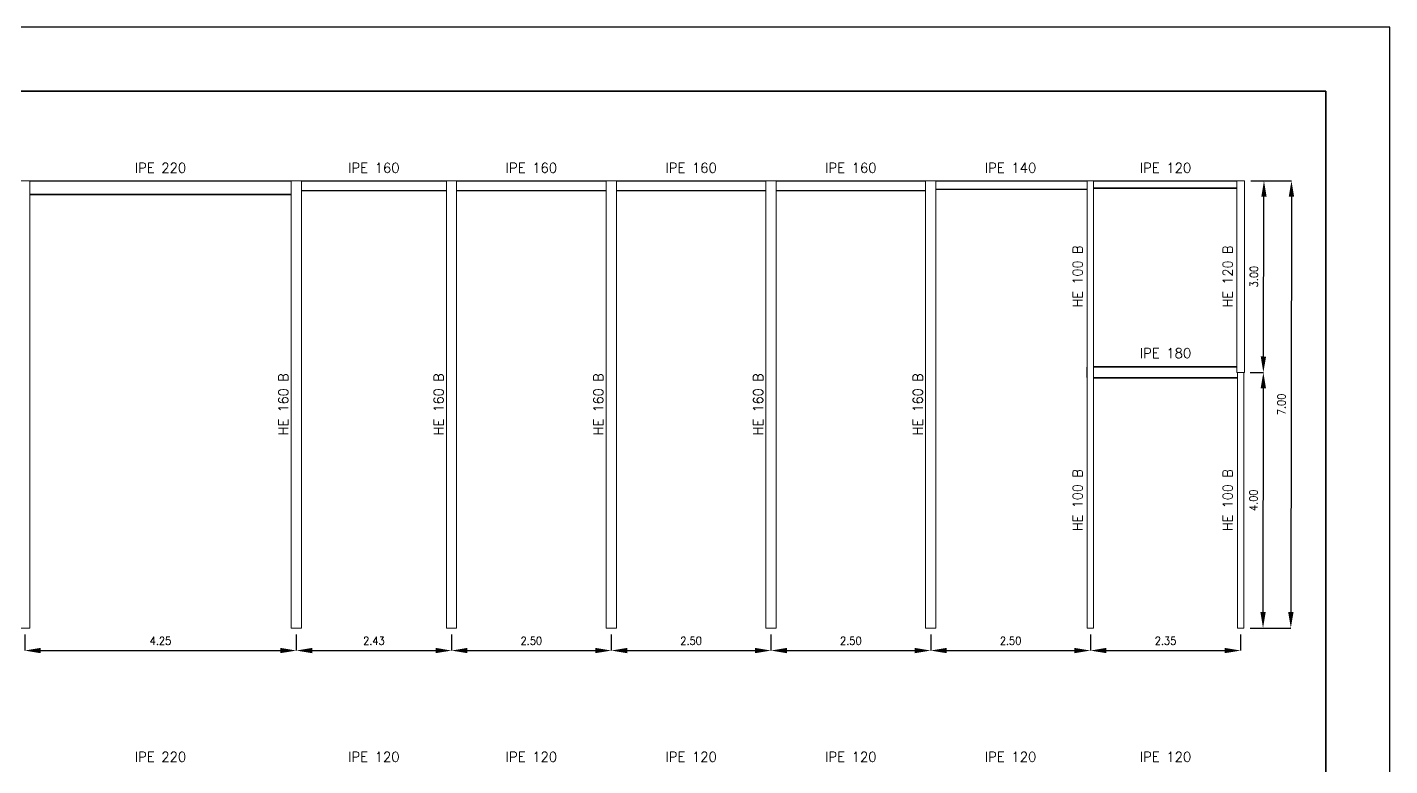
# Model space of a CAD drawing. Header units: inches. Extents: x 72863 to 73068, y 49095 to 49225.
# Drawn here: x 72883.39 to 72904.71, y 49146.04 to 49157.59 of the extents above; entities that cross this region are included whole.
import ezdxf
from ezdxf.enums import TextEntityAlignment as Align

# ---------------------------------------------------------------- set-up
doc = ezdxf.new("R2010")
doc.units = ezdxf.units.IN
doc.layers.get('0').update_dxf_attribs({"lineweight": 15})
for name, color, linetype, lineweight in [('BARRAS_DE_ACERO', 7, 'Continuous', 9), ('Cotas', 200, 'Continuous', 9), ('REFERENCIA_DE_LAS_BARRAS', 2, 'Continuous', 9)]:
    doc.layers.add(name, color=color, linetype=linetype, lineweight=lineweight)
doc.layers.add('VG', color=7, linetype='Continuous')
doc.styles.add('80-100', font='romans.shx', dxfattribs={"width": 0.9, "height": 0.125})
doc.styles.add('CYPETXT', font='romans__.ttf', dxfattribs={"height": 0.2})
doc.dimstyles.new('Copia de 100_conlineas', dxfattribs={"dimtxt": 0.125, "dimasz": 0.25, "dimexe": 0, "dimexo": 0.1, "dimgap": 0.09, "dimtad": 1, "dimzin": 4, "dimdsep": 46, "dimtxsty": '80-100', "dimcen": 0.1, "dimclrd": 256, "dimclre": 256, "dimclrt": 256, "dimadec": 0, "dimazin": 0, "dimtfac": 1, "dimtix": 1, "dimtmove": 2, "dimatfit": 3, "dimfxl": 1, "dimtvp": 1.058824, "dimtolj": 1, "dimtzin": 1, "dimarcsym": 0})

# ---------------------------------------------------------------- blocks, each defined once
blk = doc.blocks.new('PLANTILLA')
at = {"layer": 'VG'}
for p, q in [((72904.71, 49224.711), (72862.71, 49224.711)), ((72904.71, 49195.011), (72904.71, 49224.711)), ((72864.71, 49223.711), (72903.71, 49223.711)), ((72903.71, 49223.711), (72903.71, 49196.011))]:
    blk.add_line(p, q, dxfattribs=at)
blk.add_lwpolyline([(72903.71, 49199.561), (72903.71, 49223.711), (72864.71, 49223.711), (72864.71, 49196.011), (72885.71, 49196.011), (72885.71, 49199.611)], dxfattribs=at)
blk = doc.blocks.new('*D184')
at = {"layer": 'Cotas', "lineweight": -2, "transparency": 16777216}
for p, q in [((72902.536, 49155.192), (72903.172, 49155.191)), ((72903.172, 49154.941), (72903.163, 49148.441)), ((72902.526, 49148.192), (72903.162, 49148.191))]:
    blk.add_line(p, q, dxfattribs=at)
at = {"layer": 'Cotas', "transparency": 16777216}
for points in [[(72903.13, 49154.942), (72903.214, 49154.941), (72903.172, 49155.191)], [(72903.121, 49148.442), (72903.204, 49148.441), (72903.162, 49148.191)]]:
    blk.add_solid(points, dxfattribs=at)
at = {"layer": 'Defpoints', "color": 0, "transparency": 16777216}
for p in [(72902.436, 49155.193), (72902.426, 49148.193), (72903.162, 49148.191)]:
    blk.add_point(p, dxfattribs=at)
at = {"layer": 'Cotas', "transparency": 16777216, "insert": (72903.015, 49151.692), "char_height": 0.125, "attachment_point": 5, "rotation": 89.9181, "style": '80-100'}
blk.add_mtext('\\A1;7.00', dxfattribs=at)
blk = doc.blocks.new('*D185')
at = {"layer": 'Cotas', "lineweight": -2, "transparency": 16777216}
for p, q in [((72902.531, 49152.192), (72902.732, 49152.192)), ((72902.728, 49148.442), (72902.732, 49151.942)), ((72902.526, 49148.192), (72902.727, 49148.192))]:
    blk.add_line(p, q, dxfattribs=at)
at = {"layer": 'Cotas', "transparency": 16777216}
for points in [[(72902.69, 49151.942), (72902.774, 49151.942), (72902.732, 49152.192)], [(72902.686, 49148.442), (72902.769, 49148.442), (72902.727, 49148.192)]]:
    blk.add_solid(points, dxfattribs=at)
at = {"layer": 'Defpoints', "color": 0, "transparency": 16777216}
for p in [(72902.431, 49152.193), (72902.732, 49152.192), (72902.426, 49148.193)]:
    blk.add_point(p, dxfattribs=at)
at = {"layer": 'Cotas', "transparency": 16777216, "insert": (72902.577, 49150.192), "char_height": 0.125, "attachment_point": 5, "rotation": 89.9284, "style": '80-100'}
blk.add_mtext('\\A1;4.00', dxfattribs=at)
blk = doc.blocks.new('*D186')
at = {"layer": 'Cotas', "lineweight": -2, "transparency": 16777216}
for p, q in [((72902.536, 49155.192), (72902.742, 49155.191)), ((72902.733, 49152.441), (72902.741, 49154.941)), ((72902.526, 49152.192), (72902.732, 49152.191))]:
    blk.add_line(p, q, dxfattribs=at)
at = {"layer": 'Cotas', "transparency": 16777216}
for points in [[(72902.7, 49154.942), (72902.783, 49154.941), (72902.742, 49155.191)], [(72902.691, 49152.442), (72902.775, 49152.441), (72902.732, 49152.191)]]:
    blk.add_solid(points, dxfattribs=at)
at = {"layer": 'Defpoints', "color": 0, "transparency": 16777216}
for p in [(72902.436, 49155.193), (72902.742, 49155.191), (72902.426, 49152.193)]:
    blk.add_point(p, dxfattribs=at)
at = {"layer": 'Cotas', "transparency": 16777216, "insert": (72902.585, 49153.692), "char_height": 0.125, "attachment_point": 5, "rotation": 89.809, "style": '80-100'}
blk.add_mtext('\\A1;3.00', dxfattribs=at)
blk = doc.blocks.new('*D191')
at = {"layer": 'Cotas', "lineweight": -2, "transparency": 16777216}
for p, q in [((72883.346, 49148.093), (72883.346, 49147.84)), ((72887.596, 49148.093), (72887.596, 49147.84)), ((72883.596, 49147.84), (72887.346, 49147.84))]:
    blk.add_line(p, q, dxfattribs=at)
at = {"layer": 'Cotas', "transparency": 16777216}
for points in [[(72883.596, 49147.882), (72883.596, 49147.799), (72883.346, 49147.84)], [(72887.346, 49147.882), (72887.346, 49147.799), (72887.596, 49147.84)]]:
    blk.add_solid(points, dxfattribs=at)
at = {"layer": 'Defpoints', "color": 0, "transparency": 16777216}
for p in [(72883.346, 49148.193), (72887.596, 49148.193), (72887.596, 49147.84)]:
    blk.add_point(p, dxfattribs=at)
at = {"layer": 'Cotas', "transparency": 16777216, "insert": (72885.471, 49147.993), "char_height": 0.125, "attachment_point": 5, "style": '80-100'}
blk.add_mtext('\\A1;4.25', dxfattribs=at)
blk = doc.blocks.new('*D192')
at = {"layer": 'Cotas', "lineweight": -2, "transparency": 16777216}
for p, q in [((72887.596, 49148.093), (72887.596, 49147.84)), ((72890.026, 49148.093), (72890.026, 49147.84)), ((72887.846, 49147.84), (72889.776, 49147.84))]:
    blk.add_line(p, q, dxfattribs=at)
at = {"layer": 'Cotas', "transparency": 16777216}
for points in [[(72887.846, 49147.882), (72887.846, 49147.799), (72887.596, 49147.84)], [(72889.776, 49147.882), (72889.776, 49147.799), (72890.026, 49147.84)]]:
    blk.add_solid(points, dxfattribs=at)
at = {"layer": 'Defpoints', "color": 0, "transparency": 16777216}
for p in [(72887.596, 49148.193), (72890.026, 49148.193), (72890.026, 49147.84)]:
    blk.add_point(p, dxfattribs=at)
at = {"layer": 'Cotas', "transparency": 16777216, "insert": (72888.811, 49147.993), "char_height": 0.125, "attachment_point": 5, "style": '80-100'}
blk.add_mtext('\\A1;2.43', dxfattribs=at)
blk = doc.blocks.new('*D193')
at = {"layer": 'Cotas', "lineweight": -2, "transparency": 16777216}
for p, q in [((72890.026, 49148.093), (72890.026, 49147.84)), ((72892.526, 49148.093), (72892.526, 49147.84)), ((72890.276, 49147.84), (72892.276, 49147.84))]:
    blk.add_line(p, q, dxfattribs=at)
at = {"layer": 'Cotas', "transparency": 16777216}
for points in [[(72890.276, 49147.882), (72890.276, 49147.799), (72890.026, 49147.84)], [(72892.276, 49147.882), (72892.276, 49147.799), (72892.526, 49147.84)]]:
    blk.add_solid(points, dxfattribs=at)
at = {"layer": 'Defpoints', "color": 0, "transparency": 16777216}
for p in [(72890.026, 49148.193), (72892.526, 49148.193), (72892.526, 49147.84)]:
    blk.add_point(p, dxfattribs=at)
at = {"layer": 'Cotas', "transparency": 16777216, "insert": (72891.276, 49147.993), "char_height": 0.125, "attachment_point": 5, "style": '80-100'}
blk.add_mtext('\\A1;2.50', dxfattribs=at)
blk = doc.blocks.new('*D194')
at = {"layer": 'Cotas', "lineweight": -2, "transparency": 16777216}
for p, q in [((72892.526, 49148.093), (72892.526, 49147.84)), ((72895.026, 49148.093), (72895.026, 49147.84)), ((72892.776, 49147.84), (72894.776, 49147.84))]:
    blk.add_line(p, q, dxfattribs=at)
at = {"layer": 'Cotas', "transparency": 16777216}
for points in [[(72892.776, 49147.882), (72892.776, 49147.799), (72892.526, 49147.84)], [(72894.776, 49147.882), (72894.776, 49147.799), (72895.026, 49147.84)]]:
    blk.add_solid(points, dxfattribs=at)
at = {"layer": 'Defpoints', "color": 0, "transparency": 16777216}
for p in [(72892.526, 49148.193), (72895.026, 49148.193), (72895.026, 49147.84)]:
    blk.add_point(p, dxfattribs=at)
at = {"layer": 'Cotas', "transparency": 16777216, "insert": (72893.776, 49147.993), "char_height": 0.125, "attachment_point": 5, "style": '80-100'}
blk.add_mtext('\\A1;2.50', dxfattribs=at)
blk = doc.blocks.new('*D195')
at = {"layer": 'Cotas', "lineweight": -2, "transparency": 16777216}
for p, q in [((72895.026, 49148.093), (72895.026, 49147.84)), ((72897.526, 49148.093), (72897.526, 49147.84)), ((72895.276, 49147.84), (72897.276, 49147.84))]:
    blk.add_line(p, q, dxfattribs=at)
at = {"layer": 'Cotas', "transparency": 16777216}
for points in [[(72895.276, 49147.882), (72895.276, 49147.799), (72895.026, 49147.84)], [(72897.276, 49147.882), (72897.276, 49147.799), (72897.526, 49147.84)]]:
    blk.add_solid(points, dxfattribs=at)
at = {"layer": 'Defpoints', "color": 0, "transparency": 16777216}
for p in [(72895.026, 49148.193), (72897.526, 49148.193), (72897.526, 49147.84)]:
    blk.add_point(p, dxfattribs=at)
at = {"layer": 'Cotas', "transparency": 16777216, "insert": (72896.276, 49147.993), "char_height": 0.125, "attachment_point": 5, "style": '80-100'}
blk.add_mtext('\\A1;2.50', dxfattribs=at)
blk = doc.blocks.new('*D196')
at = {"layer": 'Cotas', "lineweight": -2, "transparency": 16777216}
for p, q in [((72897.526, 49148.093), (72897.526, 49147.84)), ((72900.026, 49148.093), (72900.026, 49147.84)), ((72897.776, 49147.84), (72899.776, 49147.84))]:
    blk.add_line(p, q, dxfattribs=at)
at = {"layer": 'Cotas', "transparency": 16777216}
for points in [[(72897.776, 49147.882), (72897.776, 49147.799), (72897.526, 49147.84)], [(72899.776, 49147.882), (72899.776, 49147.799), (72900.026, 49147.84)]]:
    blk.add_solid(points, dxfattribs=at)
at = {"layer": 'Defpoints', "color": 0, "transparency": 16777216}
for p in [(72897.526, 49148.193), (72900.026, 49148.193), (72900.026, 49147.84)]:
    blk.add_point(p, dxfattribs=at)
at = {"layer": 'Cotas', "transparency": 16777216, "insert": (72898.776, 49147.993), "char_height": 0.125, "attachment_point": 5, "style": '80-100'}
blk.add_mtext('\\A1;2.50', dxfattribs=at)
blk = doc.blocks.new('*D197')
at = {"layer": 'Cotas', "lineweight": -2, "transparency": 16777216}
for p, q in [((72900.026, 49148.093), (72900.026, 49147.84)), ((72902.376, 49148.093), (72902.376, 49147.84)), ((72900.276, 49147.84), (72902.126, 49147.84))]:
    blk.add_line(p, q, dxfattribs=at)
at = {"layer": 'Cotas', "transparency": 16777216}
for points in [[(72900.276, 49147.882), (72900.276, 49147.799), (72900.026, 49147.84)], [(72902.126, 49147.882), (72902.126, 49147.799), (72902.376, 49147.84)]]:
    blk.add_solid(points, dxfattribs=at)
at = {"layer": 'Defpoints', "color": 0, "transparency": 16777216}
for p in [(72900.026, 49148.193), (72902.376, 49148.193), (72902.376, 49147.84)]:
    blk.add_point(p, dxfattribs=at)
at = {"layer": 'Cotas', "transparency": 16777216, "insert": (72901.201, 49147.993), "char_height": 0.125, "attachment_point": 5, "style": '80-100'}
blk.add_mtext('\\A1;2.35', dxfattribs=at)

msp = doc.modelspace()

# ---------------------------------------------------------------- linework, layer by layer
at = {"layer": 'BARRAS_DE_ACERO'}
for p, q in [((72883.2658, 49155.1925), (72883.4258, 49155.1925)), ((72883.4258, 49155.1833), (72883.4258, 49155.1925)), ((72883.4258, 49155.1833), (72883.4258, 49154.9817)), ((72887.5158, 49155.1833), (72887.5158, 49155.1925)), ((72887.6758, 49155.1925), (72887.5958, 49155.1925)), ((72887.6758, 49155.1925), (72889.9458, 49155.1925)), ((72887.6758, 49155.1851), (72887.6758, 49155.1925)), ((72887.6758, 49155.1851), (72887.6758, 49155.0399)), ((72887.6758, 49155.0399), (72887.6758, 49155.0325)), ((72889.9458, 49155.1925), (72889.9458, 49155.1851)), ((72889.9458, 49155.1925), (72890.0258, 49155.1925)), ((72890.0258, 49155.1925), (72890.1058, 49155.1925)), ((72890.1058, 49155.1925), (72892.4458, 49155.1925)), ((72890.1058, 49155.1851), (72890.1058, 49155.1925)), ((72890.1058, 49155.0399), (72890.1058, 49155.1851)), ((72892.6058, 49155.1925), (72892.5258, 49155.1925)), ((72892.6058, 49155.1925), (72894.9458, 49155.1925)), ((72892.6058, 49155.1851), (72892.6058, 49155.1925)), ((72892.6058, 49155.1851), (72892.6058, 49155.0399)), ((72892.6058, 49155.0399), (72892.6058, 49155.0325)), ((72892.6058, 49155.0399), (72894.9458, 49155.0399)), ((72894.9458, 49155.1925), (72895.0258, 49155.1925)), ((72894.9458, 49155.1851), (72894.9458, 49155.1925)), ((72894.9458, 49155.0325), (72894.9458, 49155.0399)), ((72895.0258, 49155.1925), (72895.1058, 49155.1925)), ((72895.1058, 49155.1925), (72897.4458, 49155.1925)), ((72895.1058, 49155.1925), (72895.1058, 49155.1851)), ((72895.1058, 49155.0399), (72895.1058, 49155.1851)), ((72897.4458, 49155.1925), (72897.5258, 49155.1925)), ((72897.4458, 49155.1851), (72897.4458, 49155.1925)), ((72897.4458, 49155.0399), (72897.4458, 49155.0325)), ((72897.6058, 49155.1925), (72897.5258, 49155.1925)), ((72897.6058, 49155.1856), (72899.9758, 49155.1856)), ((72897.6058, 49155.0594), (72897.6058, 49155.1856)), ((72897.6058, 49155.0525), (72897.6058, 49155.0594)), ((72899.9758, 49155.0594), (72897.6058, 49155.0594)), ((72897.6058, 49155.0525), (72899.9758, 49155.0525)), ((72897.6058, 49148.1925), (72897.6058, 49155.0525)), ((72899.9758, 49155.1856), (72899.9758, 49155.0594)), ((72899.9758, 49155.0525), (72899.9758, 49155.0594)), ((72899.9758, 49155.0525), (72899.9758, 49152.2745)), ((72900.0288, 49155.1925), (72900.0758, 49155.1925)), ((72900.0758, 49155.1925), (72902.3158, 49155.1925)), ((72900.0758, 49155.1925), (72900.0758, 49155.1862)), ((72900.0758, 49155.1862), (72902.3158, 49155.1862)), ((72900.0758, 49155.0788), (72900.0758, 49155.1862)), ((72900.0758, 49155.0725), (72902.3158, 49155.0725)), ((72900.0758, 49152.2825), (72900.0758, 49155.0725)), ((72902.3158, 49155.0788), (72902.3158, 49155.1862)), ((72902.3158, 49155.0788), (72902.3158, 49155.0725)), ((72902.3158, 49152.2825), (72902.3158, 49155.0725)), ((72902.3791, 49155.1925), (72902.4358, 49155.1925)), ((72902.4358, 49155.1925), (72902.4358, 49152.1925)), ((72883.4258, 49148.1925), (72883.4258, 49154.9725)), ((72887.6758, 49155.0325), (72887.6758, 49148.1925)), ((72887.6758, 49155.0325), (72889.9458, 49155.0325)), ((72889.9458, 49148.1925), (72889.9458, 49155.0325)), ((72890.1058, 49155.0325), (72890.1058, 49148.1925)), ((72890.1058, 49155.0325), (72892.4458, 49155.0325)), ((72892.6058, 49148.1925), (72892.6058, 49155.0325)), ((72895.1058, 49155.0325), (72895.1058, 49148.1925)), ((72895.1058, 49155.0325), (72897.4458, 49155.0325)), ((72897.4458, 49155.0325), (72897.4458, 49148.1925)), ((72899.9703, 49152.2745), (72899.9758, 49152.2745)), ((72899.9703, 49152.1105), (72899.9703, 49152.2745)), ((72900.0758, 49152.2825), (72900.0758, 49152.2745)), ((72900.0758, 49152.2825), (72902.3158, 49152.2825)), ((72900.0758, 49152.1925), (72900.0758, 49152.2745)), ((72902.3158, 49152.2745), (72902.3158, 49152.1925)), ((72899.9758, 49148.1925), (72899.9758, 49152.1105)), ((72900.0758, 49152.1025), (72900.0758, 49152.1105)), ((72900.0758, 49152.1025), (72900.0758, 49148.1925)), ((72902.3258, 49152.1025), (72900.0758, 49152.1025)), ((72902.3258, 49152.1925), (72902.3158, 49152.1925)), ((72902.3258, 49152.1025), (72902.3258, 49152.1105)), ((72902.3258, 49152.1025), (72902.3258, 49148.1925)), ((72902.4258, 49152.1925), (72902.4258, 49148.1925)), ((72902.4258, 49152.1925), (72902.4358, 49152.1925)), ((72887.6758, 49148.1925), (72887.5158, 49148.1925)), ((72890.1058, 49148.1925), (72889.9458, 49148.1925)), ((72892.6058, 49148.1925), (72892.4458, 49148.1925)), ((72895.1058, 49148.1925), (72894.9458, 49148.1925)), ((72897.6058, 49148.1925), (72897.4458, 49148.1925)), ((72899.9758, 49148.1925), (72900.0758, 49148.1925)), ((72902.4258, 49148.1925), (72902.3258, 49148.1925))]:
    msp.add_line(p, q, dxfattribs=at)
for points in [[(72883.4258, 49155.1925), (72887.5158, 49155.1925), (72887.5958, 49155.1925)], [(72887.5158, 49154.9817), (72887.5158, 49155.1833), (72883.4258, 49155.1833)], [(72887.6758, 49155.1851), (72889.9458, 49155.1851), (72889.9458, 49155.0399)], [(72889.9458, 49155.0325), (72889.9458, 49155.0399), (72887.6758, 49155.0399)], [(72892.4458, 49155.0399), (72892.4458, 49155.1851), (72890.1058, 49155.1851)], [(72892.4458, 49155.0399), (72890.1058, 49155.0399), (72890.1058, 49155.0325)], [(72892.5258, 49155.1925), (72892.4458, 49155.1925), (72892.4458, 49155.1851)], [(72892.4458, 49155.0399), (72892.4458, 49155.0325), (72892.4458, 49148.1925)], [(72894.9458, 49155.0399), (72894.9458, 49155.1851), (72892.6058, 49155.1851)], [(72897.4458, 49155.0399), (72897.4458, 49155.1851), (72895.1058, 49155.1851)], [(72897.4458, 49155.0399), (72895.1058, 49155.0399), (72895.1058, 49155.0325)], [(72897.6058, 49155.1856), (72897.6058, 49155.1925), (72899.9758, 49155.1925)], [(72900.0288, 49155.1925), (72899.9758, 49155.1925), (72899.9758, 49155.1856)], [(72902.3158, 49155.0788), (72900.0758, 49155.0788), (72900.0758, 49155.0725)], [(72902.3791, 49155.1925), (72902.3158, 49155.1925), (72902.3158, 49155.1862)], [(72883.4258, 49148.1925), (72883.2658, 49148.1925), (72883.2658, 49154.9725), (72879.1758, 49154.9725)], [(72887.5158, 49154.9817), (72883.4258, 49154.9817), (72883.4258, 49154.9725), (72887.5158, 49154.9725)], [(72887.5158, 49154.9817), (72887.5158, 49154.9725), (72887.5158, 49148.1925)], [(72894.9458, 49148.1925), (72894.9458, 49155.0325), (72892.6058, 49155.0325)], [(72899.9703, 49152.1105), (72899.9758, 49152.1105), (72899.9758, 49152.2745)], [(72900.0758, 49152.2745), (72902.3158, 49152.2745), (72902.3158, 49152.2825)], [(72900.0758, 49152.1925), (72900.0758, 49152.1105), (72902.3258, 49152.1105)], [(72902.4258, 49152.1925), (72902.3258, 49152.1925), (72902.3258, 49152.1105)]]:
    msp.add_lwpolyline(points, dxfattribs=at)

# ---------------------------------------------------------------- block references
msp.add_blockref('PLANTILLA', (0, -67.118))

# ---------------------------------------------------------------- texts
at = {"layer": 'REFERENCIA_DE_LAS_BARRAS', "style": 'CYPETXT', "width": 0.843848}
for s, p, p2 in [('IPE 220', (72885.0681, 49155.3167), (72885.8736, 49155.3167)), ('IPE 160', (72888.4081, 49155.3167), (72889.2136, 49155.3167)), ('IPE 160', (72890.8731, 49155.3167), (72891.6786, 49155.3167)), ('IPE 160', (72893.3731, 49155.3167), (72894.1786, 49155.3167)), ('IPE 160', (72895.8731, 49155.3167), (72896.6786, 49155.3167)), ('IPE 140', (72898.3731, 49155.3167), (72899.1786, 49155.3167)), ('IPE 120', (72900.7981, 49155.3167), (72901.6036, 49155.3167)), ('IPE 180', (72900.7981, 49152.4175), (72901.6036, 49152.4175)), ('IPE 220', (72885.0681, 49146.0998), (72885.8736, 49146.0998)), ('IPE 120', (72888.4081, 49146.0998), (72889.2136, 49146.0998)), ('IPE 120', (72890.8731, 49146.0998), (72891.6786, 49146.0998)), ('IPE 120', (72893.3731, 49146.0998), (72894.1786, 49146.0998)), ('IPE 120', (72895.8731, 49146.0998), (72896.6786, 49146.0998)), ('IPE 120', (72898.3731, 49146.0998), (72899.1786, 49146.0998)), ('IPE 120', (72900.7981, 49146.0998), (72901.6036, 49146.0998))]:
    msp.add_text(s, height=0.15333, dxfattribs=at).set_placement(p, p2, align=Align.FIT)
at = {"layer": 'REFERENCIA_DE_LAS_BARRAS', "style": 'CYPETXT', "width": 0.77604}
for s, p, p2 in [('HE 100 B', (72899.9017, 49153.2088), (72899.9017, 49154.1763)), ('HE 120 B', (72902.2517, 49153.2088), (72902.2517, 49154.1763)), ('HE 160 B', (72887.4717, 49151.2088), (72887.4717, 49152.1763)), ('HE 160 B', (72889.9017, 49151.2088), (72889.9017, 49152.1763)), ('HE 160 B', (72892.4017, 49151.2088), (72892.4017, 49152.1763)), ('HE 160 B', (72894.9017, 49151.2088), (72894.9017, 49152.1763)), ('HE 160 B', (72897.4017, 49151.2088), (72897.4017, 49152.1763)), ('HE 100 B', (72899.9017, 49149.7088), (72899.9017, 49150.6763)), ('HE 100 B', (72902.2517, 49149.7088), (72902.2517, 49150.6763))]:
    msp.add_text(s, height=0.15333, rotation=90, dxfattribs=at).set_placement(p, p2, align=Align.FIT)

# ---------------------------------------------------------------- dimensions: what is measured, and where the dimension line sits
at = {"layer": 'Cotas'}
for p1, p2, distance, picture, middle in [((72902.4358, 49155.1925), (72902.4258, 49148.1925), 0.7364, '*D184', (72903.0147, 49151.6917)), ((72902.4258, 49152.1925), (72902.4358, 49155.1925), -0.3065, '*D186', (72902.5848, 49153.692)), ((72902.4258, 49148.1925), (72902.4308, 49152.1925), -0.3015, '*D185', (72902.5773, 49150.1923))]:
    dim = msp.add_aligned_dim(p1=p1, p2=p2, distance=distance, dimstyle='Copia de 100_conlineas', dxfattribs=at)
    dim.commit()
    dim.dimension.update_dxf_attribs({"geometry": picture, "text_midpoint": middle})
for base, p1, p2, picture, middle in [((72887.5958, 49147.8405), (72883.3458, 49148.1925), (72887.5958, 49148.1925), '*D191', (72885.4708, 49147.993)), ((72890.0258, 49147.8405), (72887.5958, 49148.1925), (72890.0258, 49148.1925), '*D192', (72888.8108, 49147.993)), ((72892.5258, 49147.8405), (72890.0258, 49148.1925), (72892.5258, 49148.1925), '*D193', (72891.2758, 49147.993)), ((72895.0258, 49147.8405), (72892.5258, 49148.1925), (72895.0258, 49148.1925), '*D194', (72893.7758, 49147.993)), ((72897.5258, 49147.8405), (72895.0258, 49148.1925), (72897.5258, 49148.1925), '*D195', (72896.2758, 49147.993)), ((72900.0258, 49147.8405), (72897.5258, 49148.1925), (72900.0258, 49148.1925), '*D196', (72898.7758, 49147.993)), ((72902.3758, 49147.8405), (72900.0258, 49148.1925), (72902.3758, 49148.1925), '*D197', (72901.2008, 49147.993))]:
    dim = msp.add_linear_dim(base=base, p1=p1, p2=p2, dimstyle='Copia de 100_conlineas', dxfattribs=at)
    dim.commit()
    dim.dimension.update_dxf_attribs({"geometry": picture, "text_midpoint": middle})

doc.saveas('drawing.dxf')
